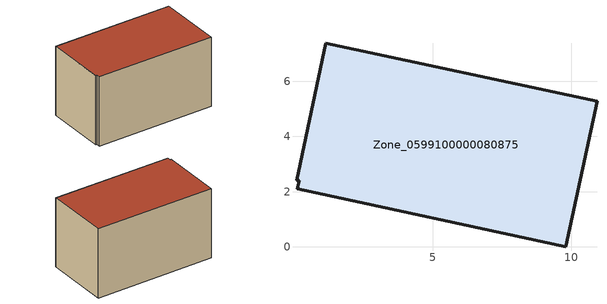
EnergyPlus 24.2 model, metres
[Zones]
Zone_0599100000080875
 floor ground (C_G): 0.16,2.4 0.06,2.42 1.13,7.38 10.94,5.27 9.81,0 0.1,2.11 z0
 wall outside (C_F): 9.81,0 10.94,5.27 1.13,7.38 0.06,2.42 0.16,2.4 0.1,2.11 9.81,0 z0:5.84
 roof outside (C_R): 0.16,2.4 0.1,2.11 9.81,0 10.94,5.27 1.13,7.38 0.06,2.42 z5.84
[BUILDING]
Pand.0599100000080875: North Axis=0; Terrain=City; Loads Convergence Tolerance Value=0.04; Temperature Convergence Tolerance Value=0.4; Solar Distribution=FullExterior; Maximum Number of Warmup Days=25; Minimum Number of Warmup Days=1
[Site:Location]
Rotterdam.The.Hague.AP_ZH_NLD Design_Conditions: Latitude=51.96; Longitude=4.45; Time Zone=1; Elevation=-4.5
[SITE:GROUNDTEMPERATURE:BUILDINGSURFACE]
18, 18, 18, 18, 18, 18, 18, 18, 18, 18, 18, 18
[MATERIAL] Thermal Absorptance=0.9; Solar Absorptance=0.7; Visible Absorptance=0.7
Name | Roughness | Thickness | Conductivity | Density | Specific Heat
G.TC.1975-1991 | MediumSmooth | 0.15 | 0.288461 | 540 | 1210
F.TC.1975-1991 | Rough | 0.3 | 0.230769 | 1920 | 840
R.TC.1975-1991 | MediumRough | 0.2 | 0.153846 | 1500 | 1000
[CONSTRUCTION]
C_G: G.TC.1975-1991
C_F: F.TC.1975-1991
C_R: R.TC.1975-1991
[ZONE]
Zone_0599100000080875: Type=1; Multiplier=1; Ceiling Height=Autocalculate; Volume=Autocalculate; Floor Area=autocalculate; Part of Total Floor Area=Yes
[ZONEINFILTRATION:DESIGNFLOWRATE]
Infil_Zone_0599100000080875: Zone or ZoneList or Space or SpaceList=Zone_0599100000080875; Schedule=AlwaysOn; Design Flow Rate Calculation Method=Flow/Area; Flow Rate per Floor Area=0.003; Constant Term Coefficient=1; Temperature Term Coefficient=0; Velocity Term Coefficient=0; Velocity Squared Term Coefficient=0
[HVACTEMPLATE:ZONE:IDEALLOADSAIRSYSTEM]
Zone_0599100000080875: Maximum Heating Supply Air Temperature=50; Minimum Cooling Supply Air Temperature=13; Maximum Heating Supply Air Humidity Ratio=0.0156; Minimum Cooling Supply Air Humidity Ratio=0.0077; Heating Limit=NoLimit; Cooling Limit=NoLimit; Dehumidification Control Type=ConstantSensibleHeatRatio; Cooling Sensible Heat Ratio=0.7; Dehumidification Setpoint=60; Humidification Control Type=None; Humidification Setpoint=30; Outdoor Air Method=None; Outdoor Air Flow Rate per Person=0.00944; Outdoor Air Flow Rate per Zone Floor Area=0; Outdoor Air Flow Rate per Zone=0; Demand Controlled Ventilation Type=None; Outdoor Air Economizer Type=NoEconomizer; Heat Recovery Type=None; Sensible Heat Recovery Effectiveness=0.7; Latent Heat Recovery Effectiveness=0.65
[ZONECONTROL:THERMOSTAT]
ThermostatControl_Zone_0599100000080875: Zone or ZoneList=Zone_0599100000080875; Control Type Schedule=DualSetpointControlType; Control 1=Thermostat_Zone_0599100000080875; Temperature Difference Between Cutout And Setpoint=0
[THERMOSTATSETPOINT:DUALSETPOINT]
Thermostat_Zone_0599100000080875: Heating Setpoint Temperature Schedule=HeatingSetpoint_Zone_0599100000080875; Cooling Setpoint Temperature Schedule=CoolingSetpoint_Zone_0599100000080875
[SCHEDULE:COMPACT]
HeatingSetpoint_Zone_0599100000080875: Through: 12/31, For: AllDays, Until: 24:00, 21
CoolingSetpoint_Zone_0599100000080875: Through: 12/31, For: AllDays, Until: 24:00, 24
DualSetpointControlType: Through: 12/31, For: AllDays, Until: 24:00, 4
AlwaysOn: Through: 12/31, For: AllDays, Until: 24:00, 1
